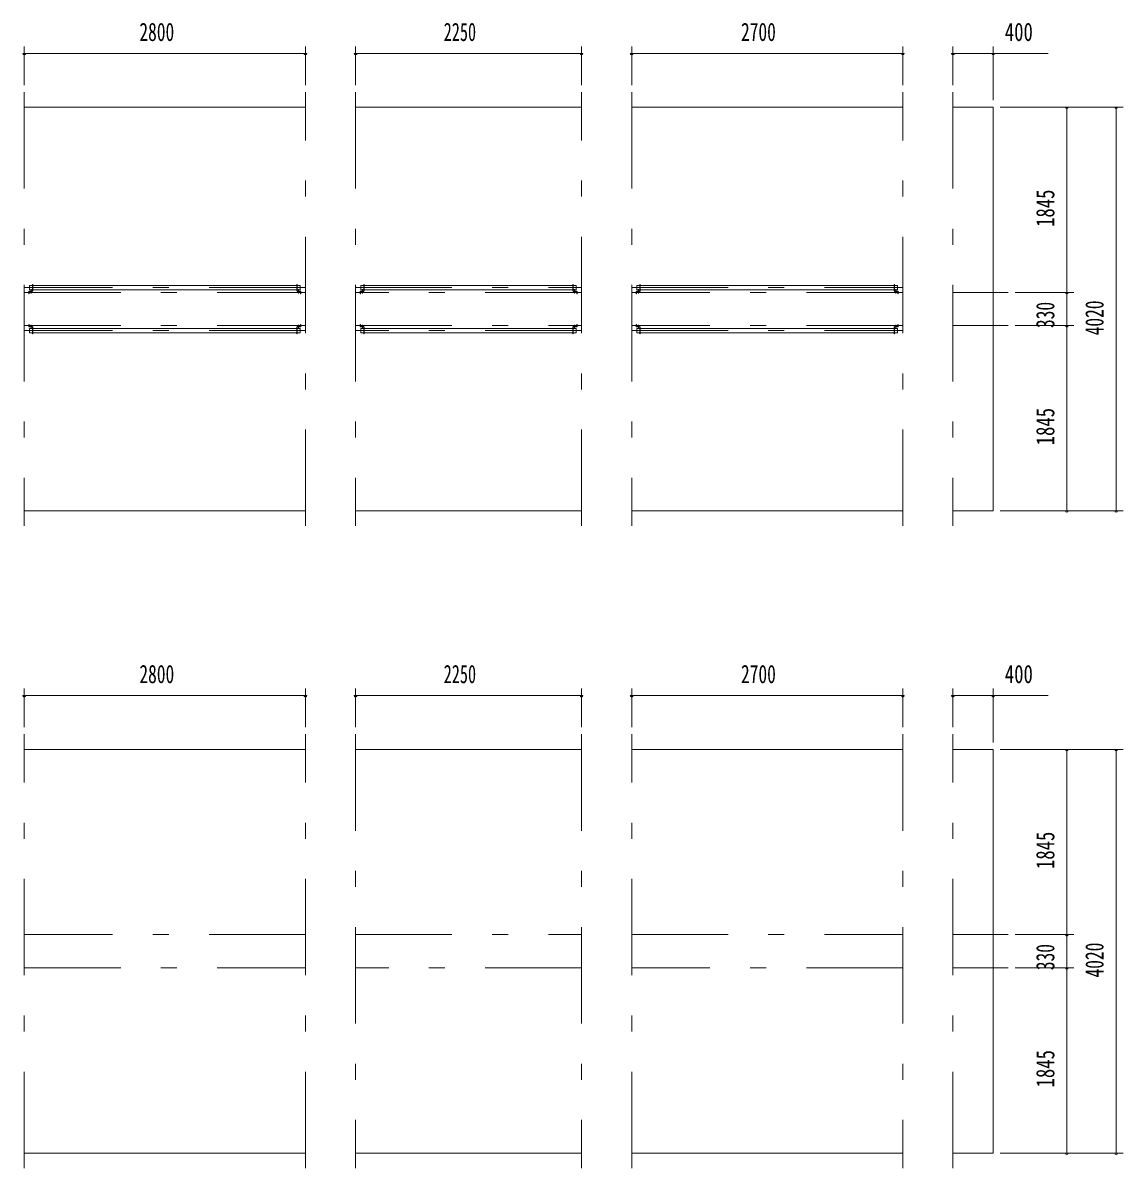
# Model space of a CAD drawing. Units: millimetres, scale not verified. Extents: x -31547 to 31550, y -14700 to 14700.
# Drawn here: x -22585 to -11626, y -10937 to 468 of the extents above; entities that cross this region are included whole.
import ezdxf
from ezdxf.enums import TextEntityAlignment as Align

# ---------------------------------------------------------------- set-up
doc = ezdxf.new("R2010")
doc.units = ezdxf.units.MM
doc.header["$LTSCALE"] = 80
doc.linetypes.add('USER3', pattern=[24, 12, -5, 2, -5])
for name, color, linetype, lineweight in [('0-2_1-07BOLD', 7, 'Continuous', 18), ('0-3_1-27CENTER', 3, 'USER3', 18), ('0-5_1-57DIM', 3, 'Continuous', 18)]:
    doc.layers.add(name, color=color, linetype=linetype, lineweight=lineweight)
doc.styles.add('ＭＳ ゴシック', font='')
doc.styles.get('ＭＳ ゴシック').set_extended_font_data('MS Gothic')

msp = doc.modelspace()

# ---------------------------------------------------------------- linework, layer by layer
at = {"layer": '0-2_1-07BOLD'}
for p, q in [((-19770.73, -372.46), (-22570.73, -372.46)), ((-17020.73, -372.46), (-19270.73, -372.46)), ((-13820.73, -372.46), (-16520.73, -372.46)), ((-19855.28, -2146.96), (-22486.18, -2146.96)), ((-17105.28, -2146.96), (-19186.18, -2146.96)), ((-13905.27, -2146.96), (-16436.18, -2146.96)), ((-22520.98, -2204.26), (-22491.38, -2204.26)), ((-22491.38, -2207.46), (-22520.98, -2207.46)), ((-22518.23, -2189.65), (-22489.38, -2189.65)), ((-22486.18, -2189.65), (-19855.28, -2189.65)), ((-19850.08, -2204.26), (-19820.48, -2204.26)), ((-19820.48, -2207.46), (-19850.08, -2207.46)), ((-19815.28, -2209.46), (-19815.28, -2229.46)), ((-19220.98, -2204.26), (-19191.38, -2204.26)), ((-19191.38, -2207.46), (-19220.98, -2207.46)), ((-19218.23, -2189.65), (-19189.38, -2189.65)), ((-19186.18, -2189.65), (-17105.28, -2189.65)), ((-17100.08, -2204.26), (-17070.48, -2204.26)), ((-17070.48, -2207.46), (-17100.08, -2207.46)), ((-17065.27, -2209.46), (-17065.27, -2229.46)), ((-16470.98, -2204.26), (-16441.38, -2204.26)), ((-16441.38, -2207.46), (-16470.98, -2207.46)), ((-16468.22, -2189.65), (-16439.38, -2189.65)), ((-16436.18, -2189.65), (-13905.27, -2189.65)), ((-13900.08, -2204.26), (-13870.48, -2204.26)), ((-13870.48, -2207.46), (-13900.08, -2207.46)), ((-13865.28, -2229.46), (-13865.28, -2209.46)), ((-22491.38, -2557.46), (-22520.98, -2557.46)), ((-22520.98, -2560.66), (-22491.38, -2560.66)), ((-22486.18, -2575.26), (-19855.28, -2575.26)), ((-19855.28, -2617.95), (-22486.18, -2617.95)), ((-19850.08, -2557.46), (-19820.48, -2557.46)), ((-19820.48, -2560.66), (-19850.08, -2560.66)), ((-19191.38, -2557.46), (-19220.98, -2557.46)), ((-19220.98, -2560.66), (-19191.38, -2560.66)), ((-19186.18, -2575.26), (-17105.28, -2575.26)), ((-17105.28, -2617.95), (-19186.18, -2617.95)), ((-17100.08, -2557.46), (-17070.48, -2557.46)), ((-17070.48, -2560.66), (-17100.08, -2560.66)), ((-16470.98, -2557.46), (-16441.38, -2557.46)), ((-16441.38, -2560.66), (-16470.98, -2560.66)), ((-13905.27, -2575.26), (-16436.18, -2575.26)), ((-16436.18, -2617.95), (-13905.27, -2617.95)), ((-13900.08, -2557.46), (-13870.48, -2557.46)), ((-13870.48, -2560.66), (-13900.08, -2560.66)), ((-22570.73, -4392.46), (-19770.73, -4392.46)), ((-19270.73, -4392.46), (-17020.73, -4392.46)), ((-16520.73, -4392.46), (-13820.73, -4392.46)), ((-19770.73, -6767.46), (-22570.73, -6767.46)), ((-17020.73, -6767.46), (-19270.73, -6767.46)), ((-13820.73, -6767.46), (-16520.73, -6767.46)), ((-22570.73, -10787.46), (-19770.73, -10787.46)), ((-19270.73, -10787.46), (-17020.73, -10787.46)), ((-16520.73, -10787.46), (-13820.73, -10787.46))]:
    msp.add_line(p, q, dxfattribs=at)
for points in [[(-13320.73, -4392.46), (-12920.73, -4392.46), (-12920.73, -372.46), (-13320.73, -372.46)], [(-22489.38, -2146.96), (-22518.23, -2146.96), (-22518.23, -2189.65)], [(-22489.38, -2202.26), (-22489.38, -2136.46), (-22486.18, -2136.46), (-22486.18, -2202.26)], [(-19852.08, -2202.26), (-19852.08, -2136.46), (-19855.28, -2136.46), (-19855.28, -2202.26)], [(-19852.08, -2189.65), (-19823.23, -2189.65), (-19823.23, -2146.96), (-19852.08, -2146.96)], [(-19189.38, -2146.96), (-19218.23, -2146.96), (-19218.23, -2189.65)], [(-19189.38, -2202.26), (-19189.38, -2136.46), (-19186.18, -2136.46), (-19186.18, -2202.26)], [(-17102.08, -2202.26), (-17102.08, -2136.46), (-17105.28, -2136.46), (-17105.28, -2202.26)], [(-17102.08, -2189.65), (-17073.23, -2189.65), (-17073.23, -2146.96), (-17102.08, -2146.96)], [(-16439.38, -2146.96), (-16468.22, -2146.96), (-16468.22, -2189.65)], [(-16439.38, -2202.26), (-16439.38, -2136.46), (-16436.17, -2136.46), (-16436.17, -2202.26)], [(-13902.08, -2202.26), (-13902.08, -2136.46), (-13905.27, -2136.46), (-13905.27, -2202.26)], [(-13902.08, -2189.65), (-13873.23, -2189.65), (-13873.23, -2146.96), (-13902.08, -2146.96)], [(-22522.98, -2209.46), (-22522.98, -2229.46), (-22526.18, -2229.46), (-22526.18, -2209.46)], [(-19815.28, -2229.46), (-19818.48, -2229.46), (-19818.48, -2209.46)], [(-19222.98, -2209.46), (-19222.98, -2229.46), (-19226.18, -2229.46), (-19226.18, -2209.46)], [(-17065.27, -2229.46), (-17068.48, -2229.46), (-17068.48, -2209.46)], [(-16472.98, -2209.46), (-16472.98, -2229.46), (-16476.18, -2229.46), (-16476.18, -2209.46)], [(-13868.48, -2209.46), (-13868.48, -2229.46), (-13865.28, -2229.46)], [(-22522.98, -2555.46), (-22522.98, -2535.46), (-22526.18, -2535.46), (-22526.18, -2555.46)], [(-22489.38, -2617.95), (-22518.23, -2617.95), (-22518.23, -2575.26), (-22489.38, -2575.26)], [(-22489.38, -2562.66), (-22489.38, -2628.46), (-22486.18, -2628.46), (-22486.18, -2562.66)], [(-19852.08, -2562.66), (-19852.08, -2628.46), (-19855.28, -2628.46), (-19855.28, -2562.66)], [(-19852.08, -2575.26), (-19823.23, -2575.26), (-19823.23, -2617.95), (-19852.08, -2617.95)], [(-19818.48, -2555.46), (-19818.48, -2535.46), (-19815.28, -2535.46), (-19815.28, -2555.46)], [(-19222.98, -2555.46), (-19222.98, -2535.46), (-19226.18, -2535.46), (-19226.18, -2555.46)], [(-19189.38, -2617.95), (-19218.23, -2617.95), (-19218.23, -2575.26), (-19189.38, -2575.26)], [(-19189.38, -2562.66), (-19189.38, -2628.46), (-19186.18, -2628.46), (-19186.18, -2562.66)], [(-17102.08, -2562.66), (-17102.08, -2628.46), (-17105.28, -2628.46), (-17105.28, -2562.66)], [(-17102.08, -2575.26), (-17073.23, -2575.26), (-17073.23, -2617.95), (-17102.08, -2617.95)], [(-17068.48, -2555.46), (-17068.48, -2535.46), (-17065.27, -2535.46), (-17065.27, -2555.46)], [(-16472.98, -2555.46), (-16472.98, -2535.46), (-16476.18, -2535.46), (-16476.18, -2555.46)], [(-16439.38, -2575.26), (-16468.22, -2575.26), (-16468.22, -2617.95), (-16439.38, -2617.95)], [(-16436.17, -2562.66), (-16436.17, -2628.46), (-16439.38, -2628.46), (-16439.38, -2562.66)], [(-13902.08, -2562.66), (-13902.08, -2628.46), (-13905.27, -2628.46), (-13905.27, -2562.66)], [(-13902.08, -2617.95), (-13873.23, -2617.95), (-13873.23, -2575.26), (-13902.08, -2575.26)], [(-13868.48, -2555.46), (-13868.48, -2535.46), (-13865.28, -2535.46), (-13865.28, -2555.46)], [(-13320.73, -10787.46), (-12920.73, -10787.46), (-12920.73, -6767.46), (-13320.73, -6767.46)]]:
    msp.add_lwpolyline(points, dxfattribs=at)
for centre, radius, start, end in [((-22520.98, -2209.46), 5.2, 90, 180), ((-22520.98, -2209.46), 2, 90, 180), ((-22491.38, -2202.26), 2, 270, 0), ((-22491.38, -2202.26), 5.2, 270, 0), ((-19850.08, -2202.26), 5.2, 180, 270), ((-19850.08, -2202.26), 2, 180, 270), ((-19820.48, -2209.46), 5.2, 0, 90), ((-19820.48, -2209.46), 2, 0, 90), ((-19220.98, -2209.46), 5.2, 90, 180), ((-19220.98, -2209.46), 2, 90, 180), ((-19191.38, -2202.26), 2, 270, 0), ((-19191.38, -2202.26), 5.2, 270, 0), ((-17100.08, -2202.26), 5.2, 180, 270), ((-17100.08, -2202.26), 2, 180, 270), ((-17070.48, -2209.46), 5.2, 0, 90), ((-17070.48, -2209.46), 2, 0, 90), ((-16470.98, -2209.46), 5.2, 90, 180), ((-16470.98, -2209.46), 2, 90, 180), ((-16441.38, -2202.26), 2, 270, 0), ((-16441.38, -2202.26), 5.2, 270, 0), ((-13900.08, -2202.26), 5.2, 180, 270), ((-13900.08, -2202.26), 2, 180, 270), ((-13870.48, -2209.46), 5.2, 0, 90), ((-13870.48, -2209.46), 2, 0, 90), ((-22520.98, -2555.46), 5.2, 180, 270), ((-22520.98, -2555.46), 2, 180, 270), ((-22491.38, -2562.66), 5.2, 0, 90), ((-22491.38, -2562.66), 2, 0, 90), ((-19850.08, -2562.66), 5.2, 90, 180), ((-19850.08, -2562.66), 2, 90, 180), ((-19820.48, -2555.46), 2, 270, 0), ((-19820.48, -2555.46), 5.2, 270, 0), ((-19220.98, -2555.46), 5.2, 180, 270), ((-19220.98, -2555.46), 2, 180, 270), ((-19191.38, -2562.66), 5.2, 0, 90), ((-19191.38, -2562.66), 2, 0, 90), ((-17100.08, -2562.66), 5.2, 90, 180), ((-17100.08, -2562.66), 2, 90, 180), ((-17070.48, -2555.46), 2, 270, 0), ((-17070.48, -2555.46), 5.2, 270, 0), ((-16470.98, -2555.46), 5.2, 180, 270), ((-16470.98, -2555.46), 2, 180, 270), ((-16441.38, -2562.66), 5.2, 0, 90), ((-16441.38, -2562.66), 2, 0, 90), ((-13900.08, -2562.66), 5.2, 90, 180), ((-13900.08, -2562.66), 2, 90, 180), ((-13870.48, -2555.46), 2, 270, 0), ((-13870.48, -2555.46), 5.2, 270, 0)]:
    msp.add_arc(centre, radius, start, end, dxfattribs=at)
at = {"layer": '0-3_1-27CENTER'}
for p, q in [((-22570.73, -222.46), (-22570.73, -4542.46)), ((-19770.73, -4542.46), (-19770.73, -222.46)), ((-19270.73, -222.46), (-19270.73, -4542.46)), ((-17020.73, -4542.46), (-17020.73, -222.46)), ((-16520.73, -222.46), (-16520.73, -4542.46)), ((-13820.73, -4542.46), (-13820.73, -222.46)), ((-13320.73, -222.46), (-13320.73, -4542.46)), ((-19770.73, -2168.31), (-22570.73, -2168.31)), ((-22570.73, -2217.46), (-19770.73, -2217.46)), ((-22501.18, -2226.46), (-22501.18, -2184.66)), ((-19840.28, -2226.46), (-19840.28, -2184.66)), ((-19270.73, -2168.31), (-17020.73, -2168.31)), ((-17020.73, -2217.46), (-19270.73, -2217.46)), ((-19201.18, -2226.46), (-19201.18, -2184.66)), ((-17090.28, -2184.66), (-17090.28, -2226.46)), ((-16520.73, -2168.31), (-13820.73, -2168.31)), ((-13820.73, -2217.46), (-16520.73, -2217.46)), ((-16451.18, -2226.46), (-16451.18, -2184.66)), ((-13890.28, -2226.46), (-13890.28, -2184.66)), ((-13320.73, -2217.46), (-12770.73, -2217.46)), ((-22570.73, -2547.46), (-19770.73, -2547.46)), ((-19770.73, -2596.61), (-22570.73, -2596.61)), ((-22501.18, -2580.26), (-22501.18, -2538.46)), ((-19840.28, -2538.46), (-19840.28, -2580.26)), ((-19270.73, -2547.46), (-17020.73, -2547.46)), ((-17020.73, -2596.61), (-19270.73, -2596.61)), ((-19201.18, -2538.46), (-19201.18, -2580.26)), ((-17090.28, -2538.46), (-17090.28, -2580.26)), ((-13820.73, -2547.46), (-16520.73, -2547.46)), ((-16520.73, -2596.61), (-13820.73, -2596.61)), ((-16451.18, -2538.46), (-16451.18, -2580.26)), ((-13890.28, -2538.46), (-13890.28, -2580.26)), ((-12770.73, -2547.46), (-13320.73, -2547.46)), ((-22570.73, -10937.46), (-22570.73, -6617.46)), ((-19770.73, -10937.46), (-19770.73, -6617.46)), ((-19270.73, -6617.46), (-19270.73, -10937.46)), ((-17020.73, -6617.46), (-17020.73, -10937.46)), ((-16520.73, -10937.46), (-16520.73, -6617.46)), ((-13820.73, -6617.46), (-13820.73, -10937.46)), ((-13320.73, -10937.46), (-13320.73, -6617.46)), ((-19770.73, -8612.46), (-22570.73, -8612.46)), ((-19270.73, -8612.46), (-17020.73, -8612.46)), ((-16520.73, -8612.46), (-13820.73, -8612.46)), ((-13320.73, -8612.46), (-12770.73, -8612.46)), ((-22570.73, -8942.46), (-19770.73, -8942.46)), ((-17020.73, -8942.46), (-19270.73, -8942.46)), ((-13820.73, -8942.46), (-16520.73, -8942.46)), ((-12770.73, -8942.46), (-13320.73, -8942.46))]:
    msp.add_line(p, q, dxfattribs=at)
at = {"layer": '0-5_1-57DIM'}
for p, q in [((-22570.73, 232.54), (-22570.73, -152.46)), ((-19770.73, -152.46), (-19770.73, 232.54)), ((-19270.73, 232.54), (-19270.73, -152.46)), ((-17020.73, -152.46), (-17020.73, 232.54)), ((-16520.73, 232.54), (-16520.73, -152.46)), ((-13820.73, -152.46), (-13820.73, 232.54)), ((-13320.73, 232.54), (-13320.73, -152.46)), ((-12920.73, 232.54), (-12920.73, -302.46)), ((-22556.73, 162.54), (-22584.73, 162.54)), ((-22570.73, 162.54), (-19770.73, 162.54)), ((-19756.73, 162.54), (-19784.73, 162.54)), ((-19256.73, 162.54), (-19284.73, 162.54)), ((-19270.73, 162.54), (-17020.73, 162.54)), ((-17006.73, 162.54), (-17034.73, 162.54)), ((-16506.73, 162.54), (-16534.73, 162.54)), ((-16520.73, 162.54), (-13820.73, 162.54)), ((-13806.73, 162.54), (-13834.73, 162.54)), ((-13306.73, 162.54), (-13334.73, 162.54)), ((-13320.73, 162.54), (-12920.73, 162.54)), ((-12906.73, 162.54), (-12934.73, 162.54)), ((-12371.23, 162.54), (-12920.73, 162.54)), ((-12850.73, -372.46), (-11625.73, -372.46)), ((-12171.73, -372.46), (-12199.73, -372.46)), ((-12185.73, -372.46), (-12185.73, -2217.46)), ((-11681.73, -372.46), (-11709.73, -372.46)), ((-11695.73, -372.46), (-11695.73, -4392.46)), ((-12700.73, -2217.46), (-12115.73, -2217.46)), ((-12171.73, -2217.46), (-12199.73, -2217.46)), ((-12185.73, -2217.46), (-12185.73, -2547.46)), ((-12115.73, -2547.46), (-12700.73, -2547.46)), ((-12171.73, -2547.46), (-12199.73, -2547.46)), ((-12185.73, -2547.46), (-12185.73, -4392.46)), ((-12850.73, -4392.46), (-11625.73, -4392.46)), ((-12171.73, -4392.46), (-12199.73, -4392.46)), ((-11681.73, -4392.46), (-11709.73, -4392.46)), ((-22556.73, -6232.46), (-22584.73, -6232.46)), ((-22570.73, -6547.46), (-22570.73, -6162.46)), ((-22570.73, -6232.46), (-19770.73, -6232.46)), ((-19756.73, -6232.46), (-19784.73, -6232.46)), ((-19770.73, -6547.46), (-19770.73, -6162.46)), ((-19256.73, -6232.46), (-19284.73, -6232.46)), ((-19270.73, -6162.46), (-19270.73, -6547.46)), ((-19270.73, -6232.46), (-17020.73, -6232.46)), ((-17006.73, -6232.46), (-17034.73, -6232.46)), ((-17020.73, -6162.46), (-17020.73, -6547.46)), ((-16506.73, -6232.46), (-16534.73, -6232.46)), ((-16520.73, -6547.46), (-16520.73, -6162.46)), ((-16520.73, -6232.46), (-13820.73, -6232.46)), ((-13806.73, -6232.46), (-13834.73, -6232.46)), ((-13820.73, -6162.46), (-13820.73, -6547.46)), ((-13306.73, -6232.46), (-13334.73, -6232.46)), ((-13320.73, -6547.46), (-13320.73, -6162.46)), ((-13320.73, -6232.46), (-12920.73, -6232.46)), ((-12906.73, -6232.46), (-12934.73, -6232.46)), ((-12920.73, -6162.46), (-12920.73, -6697.46)), ((-12371.23, -6232.46), (-12920.73, -6232.46)), ((-12850.73, -6767.46), (-11625.73, -6767.46)), ((-12171.73, -6767.46), (-12199.73, -6767.46)), ((-12185.73, -6767.46), (-12185.73, -8612.46)), ((-11681.73, -6767.46), (-11709.73, -6767.46)), ((-11695.73, -6767.46), (-11695.73, -10787.46)), ((-12700.73, -8612.46), (-12115.73, -8612.46)), ((-12171.73, -8612.46), (-12199.73, -8612.46)), ((-12185.73, -8612.46), (-12185.73, -8942.46)), ((-12115.73, -8942.46), (-12700.73, -8942.46)), ((-12171.73, -8942.46), (-12199.73, -8942.46)), ((-12185.73, -8942.46), (-12185.73, -10787.46)), ((-11625.73, -10787.46), (-12850.73, -10787.46)), ((-12171.73, -10787.46), (-12199.73, -10787.46)), ((-11681.73, -10787.46), (-11709.73, -10787.46))]:
    msp.add_line(p, q, dxfattribs=at)
for centre in [(-22570.73, 162.54), (-19770.73, 162.54), (-19270.73, 162.54), (-17020.73, 162.54), (-16520.73, 162.54), (-13820.73, 162.54), (-13320.73, 162.54), (-12920.73, 162.54), (-12185.73, -372.46), (-11695.73, -372.46), (-12185.73, -2217.46), (-12185.73, -2547.46), (-12185.73, -4392.46), (-11695.73, -4392.46), (-22570.73, -6232.46), (-19770.73, -6232.46), (-19270.73, -6232.46), (-17020.73, -6232.46), (-16520.73, -6232.46), (-13820.73, -6232.46), (-13320.73, -6232.46), (-12920.73, -6232.46), (-12185.73, -6767.46), (-11695.73, -6767.46), (-12185.73, -8612.46), (-12185.73, -8942.46), (-12185.73, -10787.46), (-11695.73, -10787.46)]:
    msp.add_arc(centre, 14, 180, 0, dxfattribs=at)

# ---------------------------------------------------------------- texts
at = {"layer": '0-5_1-57DIM', "color": 7, "style": 'ＭＳ ゴシック'}
for s, width, p in [('2800', 0.7, (-21424.51, 232.54)), ('2250', 0.65, (-18393.08, 232.54)), ('2700', 0.7, (-15431.97, 232.54)), ('400', 0.75, (-12803.65, 232.54)), ('2800', 0.7, (-21424.51, -6162.46)), ('2250', 0.65, (-18393.08, -6162.46)), ('2700', 0.7, (-15431.97, -6162.46)), ('400', 0.75, (-12803.65, -6162.46))]:
    msp.add_text(s, height=182.3, dxfattribs=dict(at, width=width)).set_placement(p, align=Align.BOTTOM_LEFT)
for s, width, p in [('1845', 0.75, (-12255.73, -1564.08)), ('330', 0.7, (-12255.73, -2571.21)), ('4020', 0.7, (-11765.73, -2644.11)), ('1845', 0.75, (-12255.73, -3739.07)), ('1845', 0.75, (-12255.73, -7959.08)), ('330', 0.7, (-12255.73, -8966.22)), ('4020', 0.7, (-11765.73, -9039.12)), ('1845', 0.75, (-12255.73, -10134.08))]:
    msp.add_text(s, height=182.3, rotation=90, dxfattribs=dict(at, width=width)).set_placement(p, align=Align.BOTTOM_LEFT)

doc.saveas('drawing.dxf')
